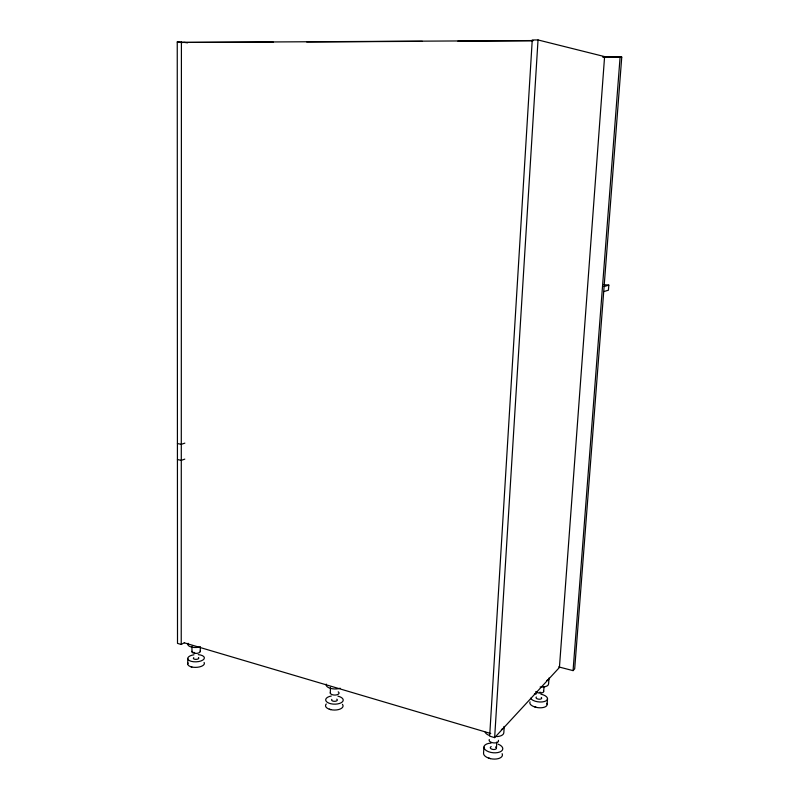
<?xml version="1.0" encoding="UTF-8"?>
<svg xmlns="http://www.w3.org/2000/svg" width="799" height="799" viewBox="0 0 799 799"><rect width="100%" height="100%" fill="white"/><g stroke="black" fill="none" stroke-linecap="round" stroke-linejoin="round"><path stroke-width="1.2" d="M181.233 644.483L181.413 41.957L177.248 41.977L177.508 643.375L181.233 644.483L184.469 642.636M187.755 663.949L187.765 658.456M191.95 651.764L191.96 646.271M200.269 651.495L200.289 647.11M330.307 693.162L330.476 687.34M483.914 747.075L483.545 753.257A9.438 4.834 6.2 0 0 488.109 757.901L490.376 758.601L488.728 758.101M494.651 737.627L538.027 39.95L532.244 39.98L489.657 736.149L494.651 737.627L559.42 667.485L604.593 56.599L538.027 39.95M496.429 748.194L496.818 742.021M543.68 691.425L544.009 686.84M547.125 704.348L547.535 698.626M558.651 666.895L573.063 670.631L620.124 56.699L602.656 56.669M620.124 56.699L621.752 57.119L574.691 668.813L573.063 670.631M603.884 284.664L608.818 285.133L608.419 290.187L603.704 291.625M184.789 459.125L181.293 460.354L177.428 459.565M184.849 443.135L181.293 444.324L177.428 443.565M604.094 286.521L608.818 285.133M532.304 40.559L183.61 42.427L273.238 42.127M306.686 41.947L422.381 41.338M457.937 41.149L533.103 40.749M602.536 56.599L604.593 56.599M603.085 57.089L621.752 57.119M177.248 41.977L182.192 42.677M181.413 41.957L187.575 42.826M546.776 703.27A8.699 4.035 6.9 0 1 544.748 707.055A8.699 4.035 6.9 0 1 536.379 707.395L534.851 706.945M204.095 662.461A8.31 3.645 -2.6 0 1 201.108 666.436A8.31 3.645 -2.6 0 1 191.85 667.015L190.631 666.616M342.441 704.348A8.759 4.225 0.9 0 1 340.384 708.943A8.759 4.225 0.9 0 1 330.746 709.642L329.338 709.182M536.389 707.375L534.271 706.775A8.679 4.025 6.9 0 1 530.047 701.842M184.409 642.855L490.746 733.512M191.88 666.995L190.152 666.466A8.28 3.635 -2.6 0 1 188.055 663M330.766 709.622L328.788 709.013A8.729 4.215 0.9 0 1 326.262 703.969M336.759 699.175A2.846 1.358 1 0 1 336.519 700.923A2.846 1.358 1 0 1 332.873 701.073A2.846 1.358 1 0 1 331.855 699.375M338.207 691.824A4.385 2.067 1 0 1 335.71 695.03A4.385 2.067 1 0 1 330.337 692.623M340.174 688.229A8.789 4.085 1 0 1 330.357 688.319A8.789 4.085 1 0 1 326.242 684.104M337.947 696.189A8.769 4.185 1 0 1 341.313 702.681A8.769 4.185 1 0 1 327.4 702.381A8.769 4.185 1 0 1 331.275 696.039M495.56 747.005A3.076 1.558 6.2 0 1 495.49 749.222A3.076 1.558 6.2 0 1 491.155 748.833A3.076 1.558 6.2 0 1 491.225 746.626M498.396 740.313A4.744 2.377 6.1 0 1 493.732 742.91A4.744 2.377 6.1 0 1 489.278 739.504M496.708 736.628A9.508 4.694 6 0 0 503.829 732.673L504.239 726.421A9.518 4.644 6 0 1 501.392 729.487M489.457 735.519A9.508 4.694 6 0 1 485.153 732.244M502.132 753.677A9.468 4.844 6.2 0 1 499.575 758.191A9.468 4.844 6.2 0 1 490.366 758.631M498.177 744.189A9.478 4.804 6.2 0 1 499.944 751.939A9.478 4.804 6.2 0 1 485.123 749.652A9.478 4.804 6.2 0 1 491.055 743.09M198.432 657.517A2.707 1.179 -2.5 0 1 197.812 659.035A2.707 1.179 -2.5 0 1 194.337 659.145A2.707 1.179 -2.5 0 1 193.757 657.677M194.746 652.683A2.707 1.159 -2.5 0 1 193.757 652.284M200.13 651.035A4.165 1.788 -2.5 0 1 196.075 653.422A4.165 1.788 -2.5 0 1 192.1 651.295M200.299 646.88A8.34 3.526 -2.4 0 1 191.011 646.93A8.34 3.526 -2.4 0 1 188.115 643.275M198.252 654.641A8.31 3.615 -2.5 0 1 202.866 660.054A8.31 3.615 -2.5 0 1 189.253 660.523A8.31 3.615 -2.5 0 1 193.967 654.781M541.263 697.437A2.826 1.298 6.8 0 1 540.713 699.045A2.826 1.298 6.8 0 1 537.088 698.745A2.826 1.298 6.8 0 1 536.389 697.028M543.5 690.895A4.365 1.978 6.7 0 1 541.073 693.043A4.365 1.978 6.7 0 1 535.62 691.734M540.893 694.201A8.709 3.995 6.8 0 1 547.505 698.995A8.709 3.995 6.8 0 1 539.754 702.001A8.709 3.995 6.8 0 1 530.526 698.216M534.371 694.051A8.709 3.995 6.8 0 1 536.429 693.832M540.803 692.294A2.836 1.288 6.7 0 1 539.405 692.353M537.377 691.804A2.836 1.288 6.7 0 1 536.918 691.495M540.114 687.01A8.739 3.905 6.7 0 0 548.593 683.774L549.023 678.001A8.749 3.865 6.6 0 1 546.646 680.558"/></g></svg>
